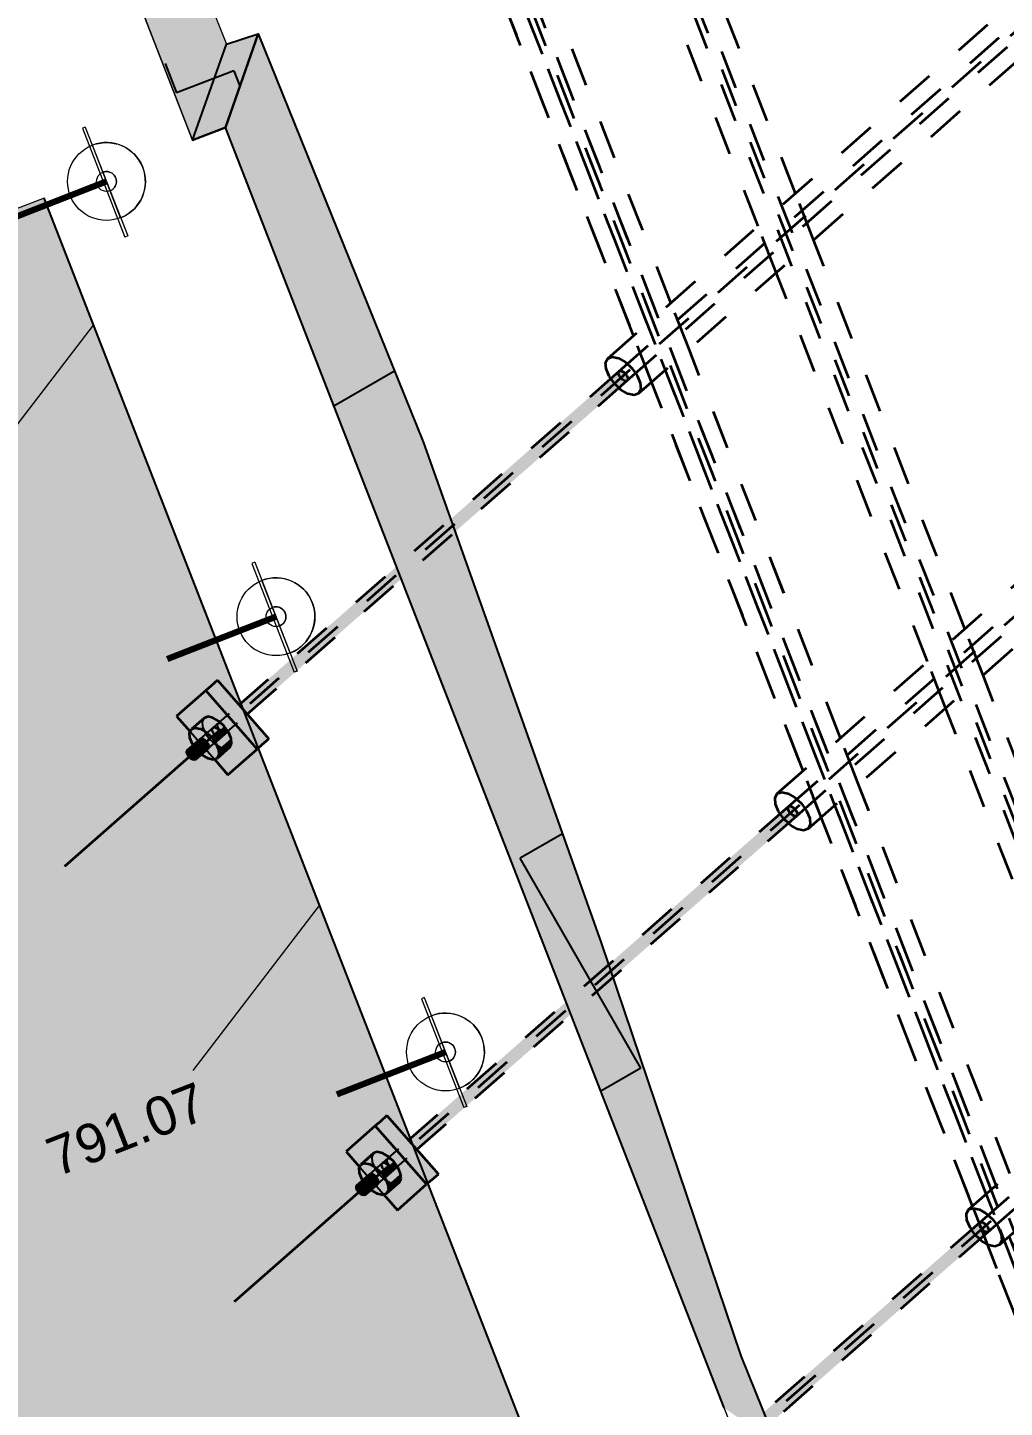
# Model space of a CAD drawing. Header units: metres. Extents: x 2688466 to 2688595, y 1221626 to 1221756.
# Drawn here: x 2688539.07 to 2688541.58, y 1221695.882 to 1221699.426 of the extents above; entities that cross this region are included whole.
import ezdxf

# ---------------------------------------------------------------- set-up
doc = ezdxf.new("R2010")
doc.units = ezdxf.units.M
for name, pattern in [('AUSGEZOGEN', [0]), ('STRICHPUNKT2_S5', [0.24, 0.175, -0.065]), ('VERDECKT2_S2', [0.15, 0.1, -0.05])]:
    doc.linetypes.add(name, pattern=pattern)
doc.layers.add('_3700', color=7, linetype='Continuous')
doc.layers.add('_3705', color=7, linetype='Continuous')
for name, color, linetype, lineweight in [('Beton Ansicht', 7, 'AUSGEZOGEN', 35), ('Schnittbeschriftung', 7, 'AUSGEZOGEN', 50), ('Standard', 7, 'AUSGEZOGEN', 13)]:
    doc.layers.add(name, color=color, linetype=linetype, lineweight=lineweight)
doc.styles.add('ARIAL', font='arial.ttf')
pattern_1 = [(119.9, (2688526.3441, 1221731.6137), (-0.849952, 0.229335), [0.6225, -0.6225]), (209.9, (2688526.3441, 1221731.6137), (-0.229335, -0.849952), [0.6225, -0.6225])]

# ---------------------------------------------------------------- blocks, each defined once
blk = doc.blocks.new('Bodenanker CH_35_$F1')
at = {"layer": '_3700', "color": 7, "linetype": 'AUSGEZOGEN', "lineweight": 13, "transparency": 33554687}
for p, q in [((-0.008, 0.15), (-0.008, -0.15)), ((-0.008, 0.15), (-0.008, -0.15)), ((0, 0.15), (-0.008, 0.15)), ((0, 0.15), (0, -0.15)), ((0, -0.1), (0, 0.1)), ((0, 0.1), (0, 0.1)), ((0, 0.1), (0, 0.1)), ((0, 0.0255), (0, 0.0255)), ((0, 0.0255), (0, 0.0255)), ((0, -0.0255), (0, -0.0255)), ((0, -0.0255), (0, -0.0255)), ((0, -0.1), (0, -0.1)), ((0, -0.1), (0, -0.1)), ((0, -0.15), (-0.008, -0.15))]:
    blk.add_line(p, q, dxfattribs=at)
at = {"layer": '_3700', "color": 7, "linetype": 'VERDECKT2_S2', "lineweight": 13, "transparency": 33554687}
for p, q in [((0, 0.0255), (0, 0.0255)), ((0, -0.0255), (0, -0.0255))]:
    blk.add_line(p, q, dxfattribs=at)
at = {"layer": '_3700', "color": 7, "linetype": 'AUSGEZOGEN', "lineweight": 13, "transparency": 33554687}
for radius in [0.1, 0.1, 0.0255]:
    blk.add_circle((0, 0), radius, dxfattribs=at)
blk.add_arc((0, 0), 0.1, 270, 90, dxfattribs=at)
blk.add_arc((0, 0), 0.1, 270, 90, dxfattribs=at)
at = {"layer": '_3700', "color": 7, "linetype": 'VERDECKT2_S2', "lineweight": 13, "transparency": 33554687}
blk.add_arc((0, 0), 0.0255, 270, 90, dxfattribs=at)
at = {"layer": '_3705', "color": 7, "linetype": 'STRICHPUNKT2_S5', "lineweight": 20, "transparency": 33554687}
blk.add_line((-0.008, 0), (0, 0), dxfattribs=at)
at = {"layer": 'Standard', "color": 52, "linetype": 'AUSGEZOGEN', "lineweight": 100, "transparency": 33554687}
blk.add_line((0, 0), (-0.3, 0), dxfattribs=at)
blk = doc.blocks.new('Bodenanker CH_36_$F1')
at = {"layer": '_3700', "color": 7, "linetype": 'AUSGEZOGEN', "lineweight": 13, "transparency": 33554687}
for p, q in [((-0.008, 0.15), (-0.008, -0.15)), ((-0.008, 0.15), (-0.008, -0.15)), ((0, 0.15), (-0.008, 0.15)), ((0, 0.15), (0, -0.15)), ((0, -0.1), (0, 0.1)), ((0, 0.1), (0, 0.1)), ((0, 0.1), (0, 0.1)), ((0, 0.0255), (0, 0.0255)), ((0, 0.0255), (0, 0.0255)), ((0, -0.0255), (0, -0.0255)), ((0, -0.0255), (0, -0.0255)), ((0, -0.1), (0, -0.1)), ((0, -0.1), (0, -0.1)), ((0, -0.15), (-0.008, -0.15))]:
    blk.add_line(p, q, dxfattribs=at)
at = {"layer": '_3700', "color": 7, "linetype": 'VERDECKT2_S2', "lineweight": 13, "transparency": 33554687}
for p, q in [((0, 0.0255), (0, 0.0255)), ((0, -0.0255), (0, -0.0255))]:
    blk.add_line(p, q, dxfattribs=at)
at = {"layer": '_3700', "color": 7, "linetype": 'AUSGEZOGEN', "lineweight": 13, "transparency": 33554687}
for radius in [0.1, 0.1, 0.0255]:
    blk.add_circle((0, 0), radius, dxfattribs=at)
blk.add_arc((0, 0), 0.1, 270, 90, dxfattribs=at)
blk.add_arc((0, 0), 0.1, 270, 90, dxfattribs=at)
at = {"layer": '_3700', "color": 7, "linetype": 'VERDECKT2_S2', "lineweight": 13, "transparency": 33554687}
blk.add_arc((0, 0), 0.0255, 270, 90, dxfattribs=at)
at = {"layer": '_3705', "color": 7, "linetype": 'STRICHPUNKT2_S5', "lineweight": 20, "transparency": 33554687}
blk.add_line((-0.008, 0), (0, 0), dxfattribs=at)
at = {"layer": 'Standard', "color": 52, "linetype": 'AUSGEZOGEN', "lineweight": 100, "transparency": 33554687}
blk.add_line((0, 0), (-0.3, 0), dxfattribs=at)
blk = doc.blocks.new('Bodenanker CH_37_$F1')
at = {"layer": '_3700', "color": 7, "linetype": 'AUSGEZOGEN', "lineweight": 13, "transparency": 33554687}
for p, q in [((-0.008, 0.15), (-0.008, -0.15)), ((-0.008, 0.15), (-0.008, -0.15)), ((0, 0.15), (-0.008, 0.15)), ((0, 0.15), (0, -0.15)), ((0, -0.1), (0, 0.1)), ((0, 0.1), (0, 0.1)), ((0, 0.1), (0, 0.1)), ((0, 0.0255), (0, 0.0255)), ((0, 0.0255), (0, 0.0255)), ((0, -0.0255), (0, -0.0255)), ((0, -0.0255), (0, -0.0255)), ((0, -0.1), (0, -0.1)), ((0, -0.1), (0, -0.1)), ((0, -0.15), (-0.008, -0.15))]:
    blk.add_line(p, q, dxfattribs=at)
at = {"layer": '_3700', "color": 7, "linetype": 'VERDECKT2_S2', "lineweight": 13, "transparency": 33554687}
for p, q in [((0, 0.0255), (0, 0.0255)), ((0, -0.0255), (0, -0.0255))]:
    blk.add_line(p, q, dxfattribs=at)
at = {"layer": '_3700', "color": 7, "linetype": 'AUSGEZOGEN', "lineweight": 13, "transparency": 33554687}
for radius in [0.1, 0.1, 0.0255]:
    blk.add_circle((0, 0), radius, dxfattribs=at)
blk.add_arc((0, 0), 0.1, 270, 90, dxfattribs=at)
blk.add_arc((0, 0), 0.1, 270, 90, dxfattribs=at)
at = {"layer": '_3700', "color": 7, "linetype": 'VERDECKT2_S2', "lineweight": 13, "transparency": 33554687}
blk.add_arc((0, 0), 0.0255, 270, 90, dxfattribs=at)
at = {"layer": '_3705', "color": 7, "linetype": 'STRICHPUNKT2_S5', "lineweight": 20, "transparency": 33554687}
blk.add_line((-0.008, 0), (0, 0), dxfattribs=at)
at = {"layer": 'Standard', "color": 52, "linetype": 'AUSGEZOGEN', "lineweight": 100, "transparency": 33554687}
blk.add_line((0, 0), (-0.3, 0), dxfattribs=at)

msp = doc.modelspace()

# ---------------------------------------------------------------- hatches: boundary and pattern name
at = {"layer": 'Beton Ansicht', "linetype": 'AUSGEZOGEN', "lineweight": 35, "transparency": 33554687}
for points in [[(2688540.5929, 1221698.5447), (2688540.5898, 1221698.5436), (2688539.6136, 1221697.6866), (2688539.6144, 1221697.6857)], [(2688540.5972, 1221698.5438), (2688540.5929, 1221698.5447), (2688539.6144, 1221697.6857), (2688539.6167, 1221697.6831)], [(2688540.6019, 1221698.5411), (2688540.5972, 1221698.5438), (2688539.6167, 1221697.6831), (2688539.6201, 1221697.6792)], [(2688540.6064, 1221698.5369), (2688540.6019, 1221698.5411), (2688539.6201, 1221697.6792), (2688539.6241, 1221697.6746)], [(2688540.61, 1221698.5319), (2688540.6064, 1221698.5369), (2688539.6241, 1221697.6746), (2688539.6282, 1221697.67)], [(2688540.6121, 1221698.5268), (2688540.61, 1221698.5319), (2688539.6282, 1221697.67), (2688539.6316, 1221697.6661)], [(2688540.6124, 1221698.5225), (2688540.6121, 1221698.5268), (2688539.6316, 1221697.6661), (2688539.6339, 1221697.6635)], [(2688540.6109, 1221698.5196), (2688540.6124, 1221698.5225), (2688539.6339, 1221697.6635), (2688539.6347, 1221697.6626)], [(2688539.4809, 1221697.5701), (2688539.484, 1221697.5712), (2688539.5165, 1221697.5998), (2688539.5134, 1221697.5987)], [(2688539.484, 1221697.5712), (2688539.4882, 1221697.5703), (2688539.5208, 1221697.5989), (2688539.5165, 1221697.5998)], [(2688539.4882, 1221697.5703), (2688539.4929, 1221697.5676), (2688539.5255, 1221697.5961), (2688539.5208, 1221697.5989)], [(2688539.4929, 1221697.5676), (2688539.4974, 1221697.5634), (2688539.53, 1221697.5919), (2688539.5255, 1221697.5961)], [(2688539.4974, 1221697.5634), (2688539.501, 1221697.5584), (2688539.5336, 1221697.5869), (2688539.53, 1221697.5919)], [(2688539.501, 1221697.5584), (2688539.5031, 1221697.5533), (2688539.5357, 1221697.5819), (2688539.5336, 1221697.5869)], [(2688539.5035, 1221697.549), (2688539.502, 1221697.5461), (2688539.5345, 1221697.5746), (2688539.536, 1221697.5776)], [(2688539.5031, 1221697.5533), (2688539.5035, 1221697.549), (2688539.536, 1221697.5776), (2688539.5357, 1221697.5819)], [(2688541.0284, 1221697.4265), (2688541.0253, 1221697.4254), (2688540.0491, 1221696.5684), (2688540.0499, 1221696.5675)], [(2688541.0326, 1221697.4256), (2688541.0284, 1221697.4265), (2688540.0499, 1221696.5675), (2688540.0522, 1221696.5649)], [(2688541.0374, 1221697.4229), (2688541.0326, 1221697.4256), (2688540.0522, 1221696.5649), (2688540.0556, 1221696.561)], [(2688541.0419, 1221697.4187), (2688541.0374, 1221697.4229), (2688540.0556, 1221696.561), (2688540.0596, 1221696.5564)], [(2688541.0454, 1221697.4137), (2688541.0419, 1221697.4187), (2688540.0596, 1221696.5564), (2688540.0637, 1221696.5518)], [(2688541.0476, 1221697.4086), (2688541.0454, 1221697.4137), (2688540.0637, 1221696.5518), (2688540.0671, 1221696.5479)], [(2688541.0479, 1221697.4043), (2688541.0476, 1221697.4086), (2688540.0671, 1221696.5479), (2688540.0694, 1221696.5453)], [(2688541.0464, 1221697.4014), (2688541.0479, 1221697.4043), (2688540.0694, 1221696.5453), (2688540.0702, 1221696.5444)], [(2688539.9164, 1221696.4519), (2688539.9195, 1221696.453), (2688539.952, 1221696.4816), (2688539.9489, 1221696.4805)], [(2688539.9195, 1221696.453), (2688539.9237, 1221696.4521), (2688539.9562, 1221696.4807), (2688539.952, 1221696.4816)], [(2688539.9237, 1221696.4521), (2688539.9284, 1221696.4494), (2688539.961, 1221696.478), (2688539.9562, 1221696.4807)], [(2688539.9284, 1221696.4494), (2688539.9329, 1221696.4452), (2688539.9655, 1221696.4738), (2688539.961, 1221696.478)], [(2688539.9329, 1221696.4452), (2688539.9365, 1221696.4402), (2688539.969, 1221696.4687), (2688539.9655, 1221696.4738)], [(2688539.9365, 1221696.4402), (2688539.9386, 1221696.4351), (2688539.9712, 1221696.4637), (2688539.969, 1221696.4687)], [(2688539.939, 1221696.4308), (2688539.9375, 1221696.4279), (2688539.97, 1221696.4565), (2688539.9715, 1221696.4594)], [(2688539.9386, 1221696.4351), (2688539.939, 1221696.4308), (2688539.9715, 1221696.4594), (2688539.9712, 1221696.4637)], [(2688541.5202, 1221696.3578), (2688541.5171, 1221696.3567), (2688540.5409, 1221695.4997), (2688540.5417, 1221695.4988)], [(2688541.5245, 1221696.3569), (2688541.5202, 1221696.3578), (2688540.5417, 1221695.4988), (2688540.544, 1221695.4962)], [(2688541.5292, 1221696.3542), (2688541.5245, 1221696.3569), (2688540.544, 1221695.4962), (2688540.5474, 1221695.4923)], [(2688541.5337, 1221696.35), (2688541.5292, 1221696.3542), (2688540.5474, 1221695.4923), (2688540.5515, 1221695.4877)], [(2688541.5373, 1221696.345), (2688541.5337, 1221696.35), (2688540.5515, 1221695.4877), (2688540.5555, 1221695.4831)], [(2688541.5394, 1221696.3399), (2688541.5373, 1221696.345), (2688540.5555, 1221695.4831), (2688540.5589, 1221695.4792)], [(2688541.5397, 1221696.3356), (2688541.5394, 1221696.3399), (2688540.5589, 1221695.4792), (2688540.5612, 1221695.4766)], [(2688541.5383, 1221696.3327), (2688541.5397, 1221696.3356), (2688540.5612, 1221695.4766), (2688540.562, 1221695.4757)]]:
    msp.add_hatch(color=5, dxfattribs=at).paths.add_polyline_path(points)
at = {"layer": 'Beton Ansicht', "linetype": 'AUSGEZOGEN', "lineweight": 13, "true_color": 0xd2befc, "transparency": 33554687}
for points in [[(2688539.5281, 1221697.7234), (2688539.453, 1221697.6574), (2688539.4877, 1221697.6178), (2688539.491, 1221697.6242), (2688539.5235, 1221697.6528), (2688539.5332, 1221697.6563), (2688539.5465, 1221697.6535), (2688539.5612, 1221697.6449), (2688539.5753, 1221697.6317), (2688539.5865, 1221697.6161), (2688539.5931, 1221697.6003), (2688539.5942, 1221697.5868), (2688539.5895, 1221697.5777), (2688539.557, 1221697.5491), (2688539.5502, 1221697.5467), (2688539.5849, 1221697.5071), (2688539.6601, 1221697.5731)], [(2688539.5411, 1221697.7348), (2688539.5281, 1221697.7234), (2688539.6601, 1221697.5731), (2688539.6731, 1221697.5845)], [(2688539.6731, 1221697.5845), (2688539.6901, 1221697.5995), (2688539.5582, 1221697.7498), (2688539.5411, 1221697.7348)], [(2688540.1086, 1221696.4663), (2688540.1256, 1221696.4813), (2688539.9936, 1221696.6316), (2688539.9766, 1221696.6166)], [(2688539.9636, 1221696.6052), (2688539.8884, 1221696.5392), (2688539.9232, 1221696.4996), (2688539.9265, 1221696.5061), (2688539.959, 1221696.5346), (2688539.9687, 1221696.5381), (2688539.982, 1221696.5353), (2688539.9967, 1221696.5267), (2688540.0108, 1221696.5135), (2688540.022, 1221696.4979), (2688540.0286, 1221696.4821), (2688540.0297, 1221696.4686), (2688540.025, 1221696.4595), (2688539.9924, 1221696.4309), (2688539.9856, 1221696.4285), (2688540.0204, 1221696.3889), (2688540.0955, 1221696.4549)], [(2688539.9766, 1221696.6166), (2688539.9636, 1221696.6052), (2688540.0955, 1221696.4549), (2688540.1086, 1221696.4663)]]:
    msp.add_hatch(color=254, dxfattribs=at).paths.add_polyline_path(points)
at = {"layer": 'Beton Ansicht', "linetype": 'AUSGEZOGEN', "lineweight": 13, "transparency": 33554687}
for points in [[(2688539.491, 1221697.6242), (2688539.5007, 1221697.6277), (2688539.5332, 1221697.6563), (2688539.5235, 1221697.6528)], [(2688539.5007, 1221697.6277), (2688539.5139, 1221697.6249), (2688539.5465, 1221697.6535), (2688539.5332, 1221697.6563)], [(2688539.5139, 1221697.6249), (2688539.5287, 1221697.6163), (2688539.5612, 1221697.6449), (2688539.5465, 1221697.6535)], [(2688539.5192, 1221697.557), (2688539.534, 1221697.5484), (2688539.5472, 1221697.5456), (2688539.557, 1221697.5491), (2688539.5616, 1221697.5583), (2688539.5606, 1221697.5718), (2688539.5539, 1221697.5875), (2688539.5428, 1221697.6032), (2688539.5287, 1221697.6163), (2688539.5139, 1221697.6249), (2688539.5007, 1221697.6277), (2688539.491, 1221697.6242), (2688539.4863, 1221697.6151), (2688539.4874, 1221697.6016), (2688539.494, 1221697.5858), (2688539.4958, 1221697.5832), (2688539.5134, 1221697.5987), (2688539.5165, 1221697.5998), (2688539.5208, 1221697.5989), (2688539.5255, 1221697.5961), (2688539.53, 1221697.5919), (2688539.5336, 1221697.5869), (2688539.5357, 1221697.5819), (2688539.536, 1221697.5776), (2688539.5345, 1221697.5746), (2688539.5169, 1221697.5592)], [(2688539.5287, 1221697.6163), (2688539.5428, 1221697.6032), (2688539.5753, 1221697.6317), (2688539.5612, 1221697.6449)], [(2688539.5428, 1221697.6032), (2688539.5539, 1221697.5875), (2688539.5865, 1221697.6161), (2688539.5753, 1221697.6317)], [(2688539.5539, 1221697.5875), (2688539.5606, 1221697.5718), (2688539.5931, 1221697.6003), (2688539.5865, 1221697.6161)], [(2688539.5616, 1221697.5583), (2688539.557, 1221697.5491), (2688539.5895, 1221697.5777), (2688539.5942, 1221697.5868)], [(2688539.5606, 1221697.5718), (2688539.5616, 1221697.5583), (2688539.5942, 1221697.5868), (2688539.5931, 1221697.6003)], [(2688539.4946, 1221697.5459), (2688539.4989, 1221697.545), (2688539.502, 1221697.5461), (2688539.5035, 1221697.549), (2688539.5031, 1221697.5533), (2688539.501, 1221697.5584), (2688539.4974, 1221697.5634), (2688539.4929, 1221697.5676), (2688539.4882, 1221697.5703), (2688539.484, 1221697.5712), (2688539.4809, 1221697.5701), (2688539.4794, 1221697.5672), (2688539.4797, 1221697.5629), (2688539.4818, 1221697.5578), (2688539.4854, 1221697.5528), (2688539.4899, 1221697.5486)], [(2688539.9265, 1221696.5061), (2688539.9362, 1221696.5095), (2688539.9687, 1221696.5381), (2688539.959, 1221696.5346)], [(2688539.9362, 1221696.5095), (2688539.9494, 1221696.5067), (2688539.982, 1221696.5353), (2688539.9687, 1221696.5381)], [(2688539.9494, 1221696.5067), (2688539.9642, 1221696.4981), (2688539.9967, 1221696.5267), (2688539.982, 1221696.5353)], [(2688539.9642, 1221696.4981), (2688539.9782, 1221696.485), (2688540.0108, 1221696.5135), (2688539.9967, 1221696.5267)], [(2688539.9547, 1221696.4389), (2688539.9695, 1221696.4302), (2688539.9827, 1221696.4274), (2688539.9924, 1221696.4309), (2688539.9971, 1221696.4401), (2688539.9961, 1221696.4536), (2688539.9894, 1221696.4693), (2688539.9782, 1221696.485), (2688539.9642, 1221696.4981), (2688539.9494, 1221696.5067), (2688539.9362, 1221696.5095), (2688539.9265, 1221696.5061), (2688539.9218, 1221696.4969), (2688539.9228, 1221696.4834), (2688539.9295, 1221696.4676), (2688539.9313, 1221696.4651), (2688539.9489, 1221696.4805), (2688539.952, 1221696.4816), (2688539.9562, 1221696.4807), (2688539.961, 1221696.478), (2688539.9655, 1221696.4738), (2688539.969, 1221696.4687), (2688539.9712, 1221696.4637), (2688539.9715, 1221696.4594), (2688539.97, 1221696.4565), (2688539.9524, 1221696.441)], [(2688539.9782, 1221696.485), (2688539.9894, 1221696.4693), (2688540.022, 1221696.4979), (2688540.0108, 1221696.5135)], [(2688539.9894, 1221696.4693), (2688539.9961, 1221696.4536), (2688540.0286, 1221696.4821), (2688540.022, 1221696.4979)], [(2688539.9961, 1221696.4536), (2688539.9971, 1221696.4401), (2688540.0297, 1221696.4686), (2688540.0286, 1221696.4821)], [(2688539.9301, 1221696.4277), (2688539.9344, 1221696.4268), (2688539.9375, 1221696.4279), (2688539.939, 1221696.4308), (2688539.9386, 1221696.4351), (2688539.9365, 1221696.4402), (2688539.9329, 1221696.4452), (2688539.9284, 1221696.4494), (2688539.9237, 1221696.4521), (2688539.9195, 1221696.453), (2688539.9164, 1221696.4519), (2688539.9149, 1221696.449), (2688539.9152, 1221696.4447), (2688539.9173, 1221696.4396), (2688539.9209, 1221696.4346), (2688539.9254, 1221696.4304)], [(2688539.9971, 1221696.4401), (2688539.9924, 1221696.4309), (2688540.025, 1221696.4595), (2688540.0297, 1221696.4686)]]:
    msp.add_hatch(color=5, dxfattribs=at).paths.add_polyline_path(points)
at = {"layer": 'Standard', "linetype": 'AUSGEZOGEN', "lineweight": 13, "transparency": 33554559}
h = msp.add_hatch(color=7, dxfattribs=at)
h.set_gradient(color1=(240, 240, 180), color2=(240, 240, 180), one_color=1)
h.paths.add_polyline_path([(2688538.4128, 1221701.9134), (2688539.4939, 1221699.137), (2688539.5809, 1221699.3841), (2688538.8322, 1221701.2593), (2688538.5756, 1221701.9768)], flags=0)
at = {"layer": 'Standard', "linetype": 'AUSGEZOGEN', "lineweight": 25, "transparency": 33554687}
h = msp.add_hatch(dxfattribs=at)
h.set_pattern_fill('MUSTER', scale=0.6225, angle=119.9, style=0, pattern_type=2)
h.set_pattern_definition(pattern_1)
h.paths.add_polyline_path([(2688538.4128, 1221701.9134), (2688539.4178, 1221699.3325), (2688539.5809, 1221699.3841), (2688538.8322, 1221701.2593), (2688538.5756, 1221701.9768)], flags=0)
h = msp.add_hatch(dxfattribs=at)
h.set_pattern_fill('MUSTER', scale=0.1575, angle=201.28, style=0, pattern_type=2)
h.set_pattern_definition([(201.28, (2688527.8648, 1221730.74716), (-0.0896005, -0.2039222), [0.1575, -0.1575]), (291.28, (2688527.8648, 1221730.74716), (0.2039222, -0.0896005), [0.1575, -0.1575])])
h.paths.add_polyline_path([(2688539.4939, 1221699.137), (2688539.5783, 1221699.1699), (2688539.6629, 1221699.4101), (2688539.4178, 1221699.3325)], flags=0)
at = {"layer": 'Standard', "linetype": 'AUSGEZOGEN', "lineweight": 13, "transparency": 33554559}
h = msp.add_hatch(color=7, dxfattribs=at)
h.set_gradient(color1=(240, 240, 180), color2=(240, 240, 180), one_color=1)
h.paths.add_polyline_path([(2688539.4939, 1221699.137), (2688539.5783, 1221699.1699), (2688539.6629, 1221699.41), (2688539.5809, 1221699.3841)], flags=0)
at = {"layer": 'Standard', "linetype": 'AUSGEZOGEN', "lineweight": 25, "transparency": 33554687}
h = msp.add_hatch(dxfattribs=at)
h.set_pattern_fill('MUSTER', scale=0.6225, angle=119.9, style=0, pattern_type=2)
h.set_pattern_definition(pattern_1)
h.paths.add_polyline_path([(2688539.5783, 1221699.1699), (2688539.5784, 1221699.1699), (2688541.006, 1221695.5042), (2688541.072, 1221695.5963), (2688540.9028, 1221696.0143), (2688540.5438, 1221697.075), (2688540.0866, 1221698.3621), (2688539.6629, 1221699.4101)], flags=0)
at = {"layer": 'Standard', "linetype": 'AUSGEZOGEN', "lineweight": 13, "transparency": 33554559}
h = msp.add_hatch(color=7, dxfattribs=at)
h.set_gradient(color1=(240, 240, 180), color2=(240, 240, 180), one_color=1)
h.paths.add_polyline_path([(2688540.8596, 1221695.8802), (2688540.8599, 1221695.8805), (2688540.9947, 1221695.7871), (2688540.9028, 1221696.0143), (2688540.5438, 1221697.075), (2688540.0866, 1221698.3621), (2688539.663, 1221699.4101), (2688539.5784, 1221699.1699)], flags=0)
at = {"layer": 'Standard', "linetype": 'AUSGEZOGEN', "lineweight": 25, "transparency": 33554687}
h = msp.add_hatch(dxfattribs=at)
h.set_pattern_fill('MUSTER', scale=0.225, angle=201.28, style=0, pattern_type=2)
h.set_pattern_definition([(201.28, (2688527.788, 1221730.57237), (-0.1280007, -0.2913174), [0.225, -0.225]), (291.28, (2688527.788, 1221730.57237), (0.2913174, -0.1280007), [0.225, -0.225])])
h.paths.add_polyline_path([(2688539.5784, 1221699.1699), (2688539.5783, 1221699.1699), (2688539.4939, 1221699.137), (2688539.4939, 1221699.137)], flags=0)
at = {"layer": 'Standard', "linetype": 'AUSGEZOGEN', "lineweight": 13, "transparency": 33554559}
h = msp.add_hatch(color=7, dxfattribs=at)
h.set_gradient(color1=(227, 227, 227), color2=(227, 227, 227), one_color=1)
h.paths.add_polyline_path([(2688539.0211, 1221698.9731), (2688533.4222, 1221696.7926), (2688533.815, 1221695.7838), (2688533.9966, 1221695.8545), (2688534.0096, 1221695.8595), (2688534.0717, 1221695.7002), (2688533.877, 1221695.6247), (2688534.7205, 1221693.4585), (2688540.4045, 1221695.6721), (2688539.1124, 1221698.9885), (2688539.0279, 1221698.9556)], flags=0)

# ---------------------------------------------------------------- linework, layer by layer
at = {"layer": 'Beton Ansicht', "linetype": 'VERDECKT2_S2', "lineweight": 35, "transparency": 33554687}
for p, q in [((2688539.4914, 1221697.5581), (2688544.8533, 1221702.2651)), ((2688540.5608, 1221698.5767), (2688544.7912, 1221702.2904)), ((2688540.5898, 1221698.5436), (2688544.8202, 1221702.2573)), ((2688540.6109, 1221698.5196), (2688544.8413, 1221702.2333)), ((2688540.64, 1221698.4865), (2688544.8703, 1221702.2002)), ((2688540.9963, 1221697.4585), (2688545.2266, 1221701.1722)), ((2688539.9269, 1221696.4399), (2688545.2888, 1221701.1469)), ((2688541.0253, 1221697.4254), (2688545.2557, 1221701.1391)), ((2688541.0464, 1221697.4014), (2688545.2768, 1221701.1151)), ((2688541.0754, 1221697.3683), (2688545.3058, 1221701.082)), ((2688541.9261, 1221695.4655), (2688539.9918, 1221700.4322)), ((2688540.7233, 1221698.7193), (2688540.0586, 1221700.426)), ((2688540.6273, 1221698.6351), (2688539.9468, 1221700.3824)), ((2688541.8955, 1221695.5), (2688539.9878, 1221700.3984)), ((2688541.9253, 1221695.5116), (2688540.0176, 1221700.41)), ((2688542.1369, 1221694.9243), (2688540.0344, 1221700.3231)), ((2688542.4152, 1221695.3119), (2688540.4589, 1221700.3351)), ((2688542.4144, 1221695.358), (2688540.4847, 1221700.3129)), ((2688541.0432, 1221699.0002), (2688540.5257, 1221700.3289)), ((2688540.9472, 1221698.9159), (2688540.4139, 1221700.2853)), ((2688542.3406, 1221695.4594), (2688540.4549, 1221700.3013)), ((2688540.4187, 1221695.3712), (2688545.7806, 1221700.0782)), ((2688541.5171, 1221696.3567), (2688545.7475, 1221700.0704)), ((2688541.5383, 1221696.3327), (2688545.7686, 1221700.0464)), ((2688542.1361, 1221694.9705), (2688540.2064, 1221699.9254)), ((2688540.7233, 1221698.7194), (2688540.2474, 1221699.9413)), ((2688541.8511, 1221695.493), (2688540.1356, 1221699.8978)), ((2688542.0623, 1221695.0718), (2688540.1766, 1221699.9138)), ((2688541.0895, 1221698.8812), (2688541.0432, 1221699.0002)), ((2688540.9935, 1221698.7969), (2688540.9472, 1221698.9159)), ((2688541.4786, 1221697.882), (2688541.0895, 1221698.8812)), ((2688541.3827, 1221697.7977), (2688540.9935, 1221698.7969)), ((2688540.7697, 1221698.6004), (2688540.7233, 1221698.7194)), ((2688540.7696, 1221698.6003), (2688540.7233, 1221698.7193)), ((2688540.6736, 1221698.5161), (2688540.6273, 1221698.6351)), ((2688540.5552, 1221698.5657), (2688540.5608, 1221698.5767)), ((2688540.5608, 1221698.5767), (2688540.5724, 1221698.5808)), ((2688540.5724, 1221698.5808), (2688540.5883, 1221698.5775)), ((2688540.5883, 1221698.5775), (2688540.6061, 1221698.5671)), ((2688541.1588, 1221697.6011), (2688540.7696, 1221698.6003)), ((2688541.1588, 1221697.6012), (2688540.7697, 1221698.6004)), ((2688539.6136, 1221697.6866), (2688540.5898, 1221698.5436)), ((2688540.5564, 1221698.5495), (2688540.5552, 1221698.5657)), ((2688540.5644, 1221698.5306), (2688540.5564, 1221698.5495)), ((2688540.5883, 1221698.5407), (2688540.5898, 1221698.5436)), ((2688540.5887, 1221698.5364), (2688540.5883, 1221698.5407)), ((2688540.5908, 1221698.5313), (2688540.5887, 1221698.5364)), ((2688540.5898, 1221698.5436), (2688540.5929, 1221698.5447)), ((2688540.5929, 1221698.5447), (2688540.5972, 1221698.5438)), ((2688540.5972, 1221698.5438), (2688540.6019, 1221698.5411)), ((2688540.6019, 1221698.5411), (2688540.6064, 1221698.5369)), ((2688540.6061, 1221698.5671), (2688540.6229, 1221698.5514)), ((2688540.6064, 1221698.5369), (2688540.61, 1221698.5319)), ((2688540.6229, 1221698.5514), (2688540.6363, 1221698.5326)), ((2688539.6347, 1221697.6626), (2688540.6109, 1221698.5196)), ((2688540.5685, 1221698.5249), (2688540.5644, 1221698.5306)), ((2688540.5778, 1221698.5118), (2688540.5685, 1221698.5249)), ((2688540.5896, 1221698.5008), (2688540.5778, 1221698.5118)), ((2688540.5947, 1221698.4961), (2688540.5896, 1221698.5008)), ((2688540.5944, 1221698.5263), (2688540.5908, 1221698.5313)), ((2688540.5989, 1221698.5221), (2688540.5944, 1221698.5263)), ((2688540.6036, 1221698.5194), (2688540.5989, 1221698.5221)), ((2688540.6078, 1221698.5185), (2688540.6036, 1221698.5194)), ((2688540.6109, 1221698.5196), (2688540.6078, 1221698.5185)), ((2688540.61, 1221698.5319), (2688540.6121, 1221698.5268)), ((2688540.6124, 1221698.5225), (2688540.6109, 1221698.5196)), ((2688540.6121, 1221698.5268), (2688540.6124, 1221698.5225)), ((2688540.6363, 1221698.5326), (2688540.6443, 1221698.5137)), ((2688540.6443, 1221698.5137), (2688540.6456, 1221698.4975)), ((2688541.0628, 1221697.5169), (2688540.6736, 1221698.5161)), ((2688540.6124, 1221698.4857), (2688540.5947, 1221698.4961)), ((2688540.6283, 1221698.4824), (2688540.6124, 1221698.4857)), ((2688540.64, 1221698.4865), (2688540.6283, 1221698.4824)), ((2688540.6456, 1221698.4975), (2688540.64, 1221698.4865)), ((2688541.4881, 1221696.3898), (2688543.7375, 1221698.3645)), ((2688541.5673, 1221696.2996), (2688543.7839, 1221698.2455)), ((2688541.525, 1221697.763), (2688541.4786, 1221697.882)), ((2688541.429, 1221697.6787), (2688541.3827, 1221697.7977)), ((2688541.9141, 1221696.7638), (2688541.525, 1221697.763)), ((2688541.8182, 1221696.6795), (2688541.429, 1221697.6787)), ((2688541.2051, 1221697.4822), (2688541.1588, 1221697.6012)), ((2688541.2051, 1221697.4821), (2688541.1588, 1221697.6011)), ((2688541.1091, 1221697.3979), (2688541.0628, 1221697.5169)), ((2688541.5943, 1221696.483), (2688541.2051, 1221697.4822)), ((2688541.5942, 1221696.4829), (2688541.2051, 1221697.4821)), ((2688540.9907, 1221697.4475), (2688540.9963, 1221697.4585)), ((2688540.9919, 1221697.4313), (2688540.9907, 1221697.4475)), ((2688540.9963, 1221697.4585), (2688541.0079, 1221697.4626)), ((2688541.0079, 1221697.4626), (2688541.0238, 1221697.4593)), ((2688541.0238, 1221697.4593), (2688541.0415, 1221697.449)), ((2688541.0415, 1221697.449), (2688541.0584, 1221697.4332)), ((2688540.0491, 1221696.5684), (2688541.0253, 1221697.4254)), ((2688540.0702, 1221696.5444), (2688541.0464, 1221697.4014)), ((2688540.9999, 1221697.4124), (2688540.9919, 1221697.4313)), ((2688541.004, 1221697.4067), (2688540.9999, 1221697.4124)), ((2688541.0133, 1221697.3936), (2688541.004, 1221697.4067)), ((2688541.0238, 1221697.4225), (2688541.0253, 1221697.4254)), ((2688541.0241, 1221697.4182), (2688541.0238, 1221697.4225)), ((2688541.0263, 1221697.4131), (2688541.0241, 1221697.4182)), ((2688541.0253, 1221697.4254), (2688541.0284, 1221697.4265)), ((2688541.0298, 1221697.4081), (2688541.0263, 1221697.4131)), ((2688541.0284, 1221697.4265), (2688541.0326, 1221697.4256)), ((2688541.0343, 1221697.4039), (2688541.0298, 1221697.4081)), ((2688541.0326, 1221697.4256), (2688541.0374, 1221697.4229)), ((2688541.0391, 1221697.4012), (2688541.0343, 1221697.4039)), ((2688541.0374, 1221697.4229), (2688541.0419, 1221697.4187)), ((2688541.0433, 1221697.4003), (2688541.0391, 1221697.4012)), ((2688541.0419, 1221697.4187), (2688541.0454, 1221697.4137)), ((2688541.0464, 1221697.4014), (2688541.0433, 1221697.4003)), ((2688541.0454, 1221697.4137), (2688541.0476, 1221697.4086)), ((2688541.0479, 1221697.4043), (2688541.0464, 1221697.4014)), ((2688541.0476, 1221697.4086), (2688541.0479, 1221697.4043)), ((2688541.0584, 1221697.4332), (2688541.0718, 1221697.4144)), ((2688541.0718, 1221697.4144), (2688541.0798, 1221697.3955)), ((2688541.0251, 1221697.3826), (2688541.0133, 1221697.3936)), ((2688541.0302, 1221697.3779), (2688541.0251, 1221697.3826)), ((2688541.0479, 1221697.3675), (2688541.0302, 1221697.3779)), ((2688541.0638, 1221697.3642), (2688541.0479, 1221697.3675)), ((2688541.0754, 1221697.3683), (2688541.0638, 1221697.3642)), ((2688541.0811, 1221697.3793), (2688541.0754, 1221697.3683)), ((2688541.0798, 1221697.3955), (2688541.0811, 1221697.3793)), ((2688541.4983, 1221696.3987), (2688541.1091, 1221697.3979)), ((2688541.4825, 1221696.3788), (2688541.4881, 1221696.3898)), ((2688541.4838, 1221696.3626), (2688541.4825, 1221696.3788)), ((2688541.4881, 1221696.3898), (2688541.4998, 1221696.3939)), ((2688541.5364, 1221696.3008), (2688541.4983, 1221696.3987)), ((2688541.4998, 1221696.3939), (2688541.5156, 1221696.3906)), ((2688541.5156, 1221696.3906), (2688541.5334, 1221696.3802)), ((2688541.5334, 1221696.3802), (2688541.5502, 1221696.3645)), ((2688540.5409, 1221695.4997), (2688541.5171, 1221696.3567)), ((2688541.4917, 1221696.3437), (2688541.4838, 1221696.3626)), ((2688541.4958, 1221696.338), (2688541.4917, 1221696.3437)), ((2688541.5052, 1221696.3249), (2688541.4958, 1221696.338)), ((2688541.5156, 1221696.3538), (2688541.5171, 1221696.3567)), ((2688541.516, 1221696.3495), (2688541.5156, 1221696.3538)), ((2688541.5181, 1221696.3444), (2688541.516, 1221696.3495)), ((2688541.5171, 1221696.3567), (2688541.5202, 1221696.3578)), ((2688541.5217, 1221696.3394), (2688541.5181, 1221696.3444)), ((2688541.5202, 1221696.3578), (2688541.5245, 1221696.3569)), ((2688541.5262, 1221696.3352), (2688541.5217, 1221696.3394)), ((2688541.5245, 1221696.3569), (2688541.5292, 1221696.3542)), ((2688541.5292, 1221696.3542), (2688541.5337, 1221696.35)), ((2688541.5337, 1221696.35), (2688541.5373, 1221696.345)), ((2688541.5373, 1221696.345), (2688541.5394, 1221696.3399)), ((2688541.5394, 1221696.3399), (2688541.5397, 1221696.3356)), ((2688541.5502, 1221696.3645), (2688541.5637, 1221696.3457)), ((2688541.5637, 1221696.3457), (2688541.5716, 1221696.3268)), ((2688540.562, 1221695.4757), (2688541.5383, 1221696.3327)), ((2688541.5169, 1221696.3139), (2688541.5052, 1221696.3249)), ((2688541.522, 1221696.3092), (2688541.5169, 1221696.3139)), ((2688541.5397, 1221696.2988), (2688541.522, 1221696.3092)), ((2688541.5309, 1221696.3325), (2688541.5262, 1221696.3352)), ((2688541.5351, 1221696.3316), (2688541.5309, 1221696.3325)), ((2688541.5383, 1221696.3327), (2688541.5351, 1221696.3316)), ((2688541.5397, 1221696.3356), (2688541.5383, 1221696.3327)), ((2688541.5729, 1221696.3106), (2688541.5673, 1221696.2996)), ((2688541.5716, 1221696.3268), (2688541.5729, 1221696.3106)), ((2688541.8209, 1221695.5704), (2688541.5364, 1221696.3008)), ((2688541.5556, 1221696.2955), (2688541.5397, 1221696.2988)), ((2688541.5673, 1221696.2996), (2688541.5556, 1221696.2955))]:
    msp.add_line(p, q, dxfattribs=at)
at = {"layer": 'Beton Ansicht', "linetype": 'AUSGEZOGEN', "lineweight": 35, "transparency": 33554687}
for p, q in [((2688539.5281, 1221697.7234), (2688539.453, 1221697.6574)), ((2688539.5411, 1221697.7348), (2688539.5281, 1221697.7234)), ((2688539.6601, 1221697.5731), (2688539.5281, 1221697.7234)), ((2688539.5582, 1221697.7498), (2688539.5411, 1221697.7348)), ((2688539.5582, 1221697.7498), (2688539.6901, 1221697.5995)), ((2688539.453, 1221697.6574), (2688539.4877, 1221697.6178)), ((2688539.5235, 1221697.6528), (2688539.491, 1221697.6242)), ((2688539.5332, 1221697.6563), (2688539.5235, 1221697.6528)), ((2688539.5465, 1221697.6535), (2688539.5332, 1221697.6563)), ((2688539.5612, 1221697.6449), (2688539.5465, 1221697.6535)), ((2688539.4863, 1221697.6151), (2688539.491, 1221697.6242)), ((2688539.4874, 1221697.6016), (2688539.4863, 1221697.6151)), ((2688539.491, 1221697.6242), (2688539.5007, 1221697.6277)), ((2688539.5007, 1221697.6277), (2688539.5139, 1221697.6249)), ((2688539.5139, 1221697.6249), (2688539.5287, 1221697.6163)), ((2688539.5287, 1221697.6163), (2688539.5428, 1221697.6032)), ((2688539.5753, 1221697.6317), (2688539.5612, 1221697.6449)), ((2688539.5865, 1221697.6161), (2688539.5753, 1221697.6317)), ((2688539.5931, 1221697.6003), (2688539.5865, 1221697.6161)), ((2688539.4809, 1221697.5701), (2688539.5134, 1221697.5987)), ((2688539.494, 1221697.5858), (2688539.4874, 1221697.6016)), ((2688539.4958, 1221697.5832), (2688539.494, 1221697.5858)), ((2688539.5165, 1221697.5998), (2688539.5134, 1221697.5987)), ((2688539.5208, 1221697.5989), (2688539.5165, 1221697.5998)), ((2688539.5255, 1221697.5961), (2688539.5208, 1221697.5989)), ((2688539.53, 1221697.5919), (2688539.5255, 1221697.5961)), ((2688539.5336, 1221697.5869), (2688539.53, 1221697.5919)), ((2688539.5357, 1221697.5819), (2688539.5336, 1221697.5869)), ((2688539.5345, 1221697.5746), (2688539.536, 1221697.5776)), ((2688539.536, 1221697.5776), (2688539.5357, 1221697.5819)), ((2688539.5428, 1221697.6032), (2688539.5539, 1221697.5875)), ((2688539.5539, 1221697.5875), (2688539.5606, 1221697.5718)), ((2688539.5895, 1221697.5777), (2688539.557, 1221697.5491)), ((2688539.5895, 1221697.5777), (2688539.5942, 1221697.5868)), ((2688539.5942, 1221697.5868), (2688539.5931, 1221697.6003)), ((2688539.6731, 1221697.5845), (2688539.6601, 1221697.5731)), ((2688539.6731, 1221697.5845), (2688539.6901, 1221697.5995)), ((2688539.166, 1221697.2724), (2688539.4914, 1221697.5581)), ((2688539.166, 1221697.2724), (2688539.4854, 1221697.5528)), ((2688539.4794, 1221697.5672), (2688539.4809, 1221697.5701)), ((2688539.4797, 1221697.5629), (2688539.4794, 1221697.5672)), ((2688539.4818, 1221697.5578), (2688539.4797, 1221697.5629)), ((2688539.4809, 1221697.5701), (2688539.484, 1221697.5712)), ((2688539.4854, 1221697.5528), (2688539.4818, 1221697.5578)), ((2688539.484, 1221697.5712), (2688539.4882, 1221697.5703)), ((2688539.4899, 1221697.5486), (2688539.4854, 1221697.5528)), ((2688539.4882, 1221697.5703), (2688539.4929, 1221697.5676)), ((2688539.4946, 1221697.5459), (2688539.4899, 1221697.5486)), ((2688539.4929, 1221697.5676), (2688539.4974, 1221697.5634)), ((2688539.4989, 1221697.545), (2688539.4946, 1221697.5459)), ((2688539.4974, 1221697.5634), (2688539.501, 1221697.5584)), ((2688539.502, 1221697.5461), (2688539.4989, 1221697.545)), ((2688539.501, 1221697.5584), (2688539.5031, 1221697.5533)), ((2688539.502, 1221697.5461), (2688539.5345, 1221697.5746)), ((2688539.5035, 1221697.549), (2688539.502, 1221697.5461)), ((2688539.5031, 1221697.5533), (2688539.5035, 1221697.549)), ((2688539.5192, 1221697.557), (2688539.5169, 1221697.5592)), ((2688539.534, 1221697.5484), (2688539.5192, 1221697.557)), ((2688539.5472, 1221697.5456), (2688539.534, 1221697.5484)), ((2688539.557, 1221697.5491), (2688539.5472, 1221697.5456)), ((2688539.5502, 1221697.5467), (2688539.5849, 1221697.5071)), ((2688539.5616, 1221697.5583), (2688539.557, 1221697.5491)), ((2688539.5606, 1221697.5718), (2688539.5616, 1221697.5583)), ((2688539.5849, 1221697.5071), (2688539.6601, 1221697.5731)), ((2688539.9936, 1221696.6316), (2688539.9766, 1221696.6166)), ((2688539.9936, 1221696.6316), (2688540.1256, 1221696.4813)), ((2688539.9636, 1221696.6052), (2688539.8884, 1221696.5392)), ((2688539.9766, 1221696.6166), (2688539.9636, 1221696.6052)), ((2688540.0955, 1221696.4549), (2688539.9636, 1221696.6052)), ((2688539.8884, 1221696.5392), (2688539.9232, 1221696.4996)), ((2688539.959, 1221696.5346), (2688539.9265, 1221696.5061)), ((2688539.9687, 1221696.5381), (2688539.959, 1221696.5346)), ((2688539.982, 1221696.5353), (2688539.9687, 1221696.5381)), ((2688539.9967, 1221696.5267), (2688539.982, 1221696.5353)), ((2688540.0108, 1221696.5135), (2688539.9967, 1221696.5267)), ((2688539.9164, 1221696.4519), (2688539.9489, 1221696.4805)), ((2688539.9218, 1221696.4969), (2688539.9265, 1221696.5061)), ((2688539.9228, 1221696.4834), (2688539.9218, 1221696.4969)), ((2688539.9295, 1221696.4676), (2688539.9228, 1221696.4834)), ((2688539.9265, 1221696.5061), (2688539.9362, 1221696.5095)), ((2688539.9362, 1221696.5095), (2688539.9494, 1221696.5067)), ((2688539.952, 1221696.4816), (2688539.9489, 1221696.4805)), ((2688539.9494, 1221696.5067), (2688539.9642, 1221696.4981)), ((2688539.9562, 1221696.4807), (2688539.952, 1221696.4816)), ((2688539.961, 1221696.478), (2688539.9562, 1221696.4807)), ((2688539.9642, 1221696.4981), (2688539.9782, 1221696.485)), ((2688539.9782, 1221696.485), (2688539.9894, 1221696.4693)), ((2688540.022, 1221696.4979), (2688540.0108, 1221696.5135)), ((2688540.0286, 1221696.4821), (2688540.022, 1221696.4979)), ((2688540.0297, 1221696.4686), (2688540.0286, 1221696.4821)), ((2688540.1086, 1221696.4663), (2688540.1256, 1221696.4813)), ((2688539.9149, 1221696.449), (2688539.9164, 1221696.4519)), ((2688539.9152, 1221696.4447), (2688539.9149, 1221696.449)), ((2688539.9173, 1221696.4396), (2688539.9152, 1221696.4447)), ((2688539.9164, 1221696.4519), (2688539.9195, 1221696.453)), ((2688539.9195, 1221696.453), (2688539.9237, 1221696.4521)), ((2688539.9237, 1221696.4521), (2688539.9284, 1221696.4494)), ((2688539.9284, 1221696.4494), (2688539.9329, 1221696.4452)), ((2688539.9313, 1221696.4651), (2688539.9295, 1221696.4676)), ((2688539.9329, 1221696.4452), (2688539.9365, 1221696.4402)), ((2688539.9375, 1221696.4279), (2688539.97, 1221696.4565)), ((2688539.9655, 1221696.4738), (2688539.961, 1221696.478)), ((2688539.969, 1221696.4687), (2688539.9655, 1221696.4738)), ((2688539.9712, 1221696.4637), (2688539.969, 1221696.4687)), ((2688539.97, 1221696.4565), (2688539.9715, 1221696.4594)), ((2688539.9715, 1221696.4594), (2688539.9712, 1221696.4637)), ((2688539.9894, 1221696.4693), (2688539.9961, 1221696.4536)), ((2688540.025, 1221696.4595), (2688539.9924, 1221696.4309)), ((2688539.9961, 1221696.4536), (2688539.9971, 1221696.4401)), ((2688540.0204, 1221696.3889), (2688540.0955, 1221696.4549)), ((2688540.025, 1221696.4595), (2688540.0297, 1221696.4686)), ((2688540.1086, 1221696.4663), (2688540.0955, 1221696.4549)), ((2688539.6015, 1221696.1542), (2688539.9269, 1221696.4399)), ((2688539.6015, 1221696.1542), (2688539.9209, 1221696.4346)), ((2688539.9209, 1221696.4346), (2688539.9173, 1221696.4396)), ((2688539.9254, 1221696.4304), (2688539.9209, 1221696.4346)), ((2688539.9301, 1221696.4277), (2688539.9254, 1221696.4304)), ((2688539.9344, 1221696.4268), (2688539.9301, 1221696.4277)), ((2688539.9375, 1221696.4279), (2688539.9344, 1221696.4268)), ((2688539.9365, 1221696.4402), (2688539.9386, 1221696.4351)), ((2688539.939, 1221696.4308), (2688539.9375, 1221696.4279)), ((2688539.9386, 1221696.4351), (2688539.939, 1221696.4308)), ((2688539.9547, 1221696.4389), (2688539.9524, 1221696.441)), ((2688539.9695, 1221696.4302), (2688539.9547, 1221696.4389)), ((2688539.9827, 1221696.4274), (2688539.9695, 1221696.4302)), ((2688539.9924, 1221696.4309), (2688539.9827, 1221696.4274)), ((2688539.9856, 1221696.4285), (2688540.0204, 1221696.3889)), ((2688539.9971, 1221696.4401), (2688539.9924, 1221696.4309))]:
    msp.add_line(p, q, dxfattribs=at)
at = {"layer": 'Beton Ansicht', "linetype": 'VERDECKT2_S2', "lineweight": 25, "transparency": 33554687}
for p, q in [((2688539.5134, 1221697.5987), (2688539.6136, 1221697.6866)), ((2688539.5235, 1221697.6528), (2688539.5188, 1221697.6436)), ((2688539.5345, 1221697.5746), (2688539.6347, 1221697.6626)), ((2688539.4877, 1221697.6178), (2688539.5502, 1221697.5467)), ((2688539.5188, 1221697.6436), (2688539.5199, 1221697.6301)), ((2688539.5199, 1221697.6301), (2688539.5265, 1221697.6144)), ((2688539.5265, 1221697.6144), (2688539.5377, 1221697.5987)), ((2688539.5445, 1221697.6243), (2688539.546, 1221697.6273)), ((2688539.546, 1221697.6273), (2688539.5445, 1221697.6243)), ((2688539.5448, 1221697.62), (2688539.5445, 1221697.6243)), ((2688539.5445, 1221697.6243), (2688539.5448, 1221697.62)), ((2688539.5469, 1221697.615), (2688539.5448, 1221697.62)), ((2688539.5448, 1221697.62), (2688539.5469, 1221697.615)), ((2688539.546, 1221697.6273), (2688539.5491, 1221697.6284)), ((2688539.5491, 1221697.6284), (2688539.546, 1221697.6273)), ((2688539.5505, 1221697.61), (2688539.5469, 1221697.615)), ((2688539.5469, 1221697.615), (2688539.5505, 1221697.61)), ((2688539.5491, 1221697.6284), (2688539.5533, 1221697.6275)), ((2688539.5533, 1221697.6275), (2688539.5491, 1221697.6284)), ((2688539.5533, 1221697.6275), (2688539.558, 1221697.6247)), ((2688539.558, 1221697.6247), (2688539.5533, 1221697.6275)), ((2688539.559, 1221697.6387), (2688539.5575, 1221697.6357)), ((2688539.5575, 1221697.6357), (2688539.559, 1221697.6387)), ((2688539.5575, 1221697.6357), (2688539.5578, 1221697.6314)), ((2688539.5578, 1221697.6314), (2688539.5575, 1221697.6357)), ((2688539.5578, 1221697.6314), (2688539.5599, 1221697.6264)), ((2688539.5599, 1221697.6264), (2688539.5578, 1221697.6314)), ((2688539.558, 1221697.6247), (2688539.5625, 1221697.6205)), ((2688539.5625, 1221697.6205), (2688539.558, 1221697.6247)), ((2688539.5621, 1221697.6398), (2688539.559, 1221697.6387)), ((2688539.559, 1221697.6387), (2688539.5621, 1221697.6398)), ((2688539.5599, 1221697.6264), (2688539.5635, 1221697.6214)), ((2688539.5635, 1221697.6214), (2688539.5599, 1221697.6264)), ((2688539.5663, 1221697.6389), (2688539.5621, 1221697.6398)), ((2688539.5621, 1221697.6398), (2688539.5663, 1221697.6389)), ((2688539.5625, 1221697.6205), (2688539.5661, 1221697.6155)), ((2688539.5661, 1221697.6155), (2688539.5625, 1221697.6205)), ((2688539.5635, 1221697.6214), (2688539.568, 1221697.6172)), ((2688539.568, 1221697.6172), (2688539.5635, 1221697.6214)), ((2688539.5661, 1221697.6155), (2688539.5682, 1221697.6105)), ((2688539.5682, 1221697.6105), (2688539.5661, 1221697.6155)), ((2688539.571, 1221697.6361), (2688539.5663, 1221697.6389)), ((2688539.5663, 1221697.6389), (2688539.571, 1221697.6361)), ((2688539.568, 1221697.6172), (2688539.5727, 1221697.6144)), ((2688539.5727, 1221697.6144), (2688539.568, 1221697.6172)), ((2688539.5755, 1221697.6319), (2688539.571, 1221697.6361)), ((2688539.571, 1221697.6361), (2688539.5755, 1221697.6319)), ((2688539.5727, 1221697.6144), (2688539.577, 1221697.6135)), ((2688539.577, 1221697.6135), (2688539.5727, 1221697.6144)), ((2688539.5791, 1221697.6269), (2688539.5755, 1221697.6319)), ((2688539.5755, 1221697.6319), (2688539.5791, 1221697.6269)), ((2688539.577, 1221697.6135), (2688539.5801, 1221697.6146)), ((2688539.5801, 1221697.6146), (2688539.577, 1221697.6135)), ((2688539.5812, 1221697.6219), (2688539.5791, 1221697.6269)), ((2688539.5791, 1221697.6269), (2688539.5812, 1221697.6219)), ((2688539.5801, 1221697.6146), (2688539.5816, 1221697.6176)), ((2688539.5816, 1221697.6176), (2688539.5801, 1221697.6146)), ((2688539.5816, 1221697.6176), (2688539.5812, 1221697.6219)), ((2688539.5812, 1221697.6219), (2688539.5816, 1221697.6176)), ((2688539.5052, 1221697.5702), (2688539.4958, 1221697.5832)), ((2688539.5134, 1221697.5987), (2688539.5119, 1221697.5958)), ((2688539.5119, 1221697.5958), (2688539.5122, 1221697.5914)), ((2688539.5122, 1221697.5914), (2688539.5144, 1221697.5864)), ((2688539.5144, 1221697.5864), (2688539.518, 1221697.5814)), ((2688539.518, 1221697.5814), (2688539.5224, 1221697.5772)), ((2688539.5224, 1221697.5772), (2688539.5272, 1221697.5744)), ((2688539.5377, 1221697.5987), (2688539.5518, 1221697.5856)), ((2688539.555, 1221697.6058), (2688539.5505, 1221697.61)), ((2688539.5505, 1221697.61), (2688539.555, 1221697.6058)), ((2688539.5518, 1221697.5856), (2688539.5665, 1221697.577)), ((2688539.5597, 1221697.603), (2688539.555, 1221697.6058)), ((2688539.555, 1221697.6058), (2688539.5597, 1221697.603)), ((2688539.564, 1221697.6021), (2688539.5597, 1221697.603)), ((2688539.5597, 1221697.603), (2688539.564, 1221697.6021)), ((2688539.5671, 1221697.6032), (2688539.564, 1221697.6021)), ((2688539.564, 1221697.6021), (2688539.5671, 1221697.6032)), ((2688539.5686, 1221697.6061), (2688539.5671, 1221697.6032)), ((2688539.5671, 1221697.6032), (2688539.5686, 1221697.6061)), ((2688539.5682, 1221697.6105), (2688539.5686, 1221697.6061)), ((2688539.5686, 1221697.6061), (2688539.5682, 1221697.6105)), ((2688539.5798, 1221697.5742), (2688539.5895, 1221697.5777)), ((2688539.5169, 1221697.5592), (2688539.5052, 1221697.5702)), ((2688539.5272, 1221697.5744), (2688539.5314, 1221697.5735)), ((2688539.5314, 1221697.5735), (2688539.5345, 1221697.5746)), ((2688539.5665, 1221697.577), (2688539.5798, 1221697.5742)), ((2688539.9489, 1221696.4805), (2688540.0491, 1221696.5684)), ((2688539.959, 1221696.5346), (2688539.9543, 1221696.5254)), ((2688539.9543, 1221696.5254), (2688539.9554, 1221696.5119)), ((2688539.97, 1221696.4565), (2688540.0702, 1221696.5444)), ((2688539.9945, 1221696.5205), (2688539.993, 1221696.5176)), ((2688539.993, 1221696.5176), (2688539.9945, 1221696.5205)), ((2688539.993, 1221696.5176), (2688539.9933, 1221696.5132)), ((2688539.9933, 1221696.5132), (2688539.993, 1221696.5176)), ((2688539.9976, 1221696.5216), (2688539.9945, 1221696.5205)), ((2688539.9945, 1221696.5205), (2688539.9976, 1221696.5216)), ((2688540.0018, 1221696.5207), (2688539.9976, 1221696.5216)), ((2688539.9976, 1221696.5216), (2688540.0018, 1221696.5207)), ((2688540.0065, 1221696.5179), (2688540.0018, 1221696.5207)), ((2688540.0018, 1221696.5207), (2688540.0065, 1221696.5179)), ((2688540.011, 1221696.5137), (2688540.0065, 1221696.5179)), ((2688540.0065, 1221696.5179), (2688540.011, 1221696.5137)), ((2688539.9232, 1221696.4996), (2688539.9856, 1221696.4285)), ((2688539.9489, 1221696.4805), (2688539.9474, 1221696.4776)), ((2688539.9554, 1221696.5119), (2688539.962, 1221696.4962)), ((2688539.962, 1221696.4962), (2688539.9732, 1221696.4805)), ((2688539.9732, 1221696.4805), (2688539.9873, 1221696.4674)), ((2688539.9799, 1221696.5061), (2688539.9814, 1221696.5091)), ((2688539.9814, 1221696.5091), (2688539.9799, 1221696.5061)), ((2688539.9803, 1221696.5018), (2688539.9799, 1221696.5061)), ((2688539.9799, 1221696.5061), (2688539.9803, 1221696.5018)), ((2688539.9824, 1221696.4968), (2688539.9803, 1221696.5018)), ((2688539.9803, 1221696.5018), (2688539.9824, 1221696.4968)), ((2688539.9814, 1221696.5091), (2688539.9845, 1221696.5102)), ((2688539.9845, 1221696.5102), (2688539.9814, 1221696.5091)), ((2688539.986, 1221696.4918), (2688539.9824, 1221696.4968)), ((2688539.9824, 1221696.4968), (2688539.986, 1221696.4918)), ((2688539.9845, 1221696.5102), (2688539.9888, 1221696.5093)), ((2688539.9888, 1221696.5093), (2688539.9845, 1221696.5102)), ((2688539.9905, 1221696.4876), (2688539.986, 1221696.4918)), ((2688539.986, 1221696.4918), (2688539.9905, 1221696.4876)), ((2688539.9888, 1221696.5093), (2688539.9935, 1221696.5065)), ((2688539.9935, 1221696.5065), (2688539.9888, 1221696.5093)), ((2688539.9952, 1221696.4848), (2688539.9905, 1221696.4876)), ((2688539.9905, 1221696.4876), (2688539.9952, 1221696.4848)), ((2688539.9933, 1221696.5132), (2688539.9954, 1221696.5082)), ((2688539.9954, 1221696.5082), (2688539.9933, 1221696.5132)), ((2688539.9935, 1221696.5065), (2688539.998, 1221696.5023)), ((2688539.998, 1221696.5023), (2688539.9935, 1221696.5065)), ((2688539.9994, 1221696.4839), (2688539.9952, 1221696.4848)), ((2688539.9952, 1221696.4848), (2688539.9994, 1221696.4839)), ((2688539.9954, 1221696.5082), (2688539.999, 1221696.5032)), ((2688539.999, 1221696.5032), (2688539.9954, 1221696.5082)), ((2688539.998, 1221696.5023), (2688540.0016, 1221696.4973)), ((2688540.0016, 1221696.4973), (2688539.998, 1221696.5023)), ((2688539.999, 1221696.5032), (2688540.0035, 1221696.499)), ((2688540.0035, 1221696.499), (2688539.999, 1221696.5032)), ((2688540.0025, 1221696.485), (2688539.9994, 1221696.4839)), ((2688539.9994, 1221696.4839), (2688540.0025, 1221696.485)), ((2688540.0016, 1221696.4973), (2688540.0037, 1221696.4923)), ((2688540.0037, 1221696.4923), (2688540.0016, 1221696.4973)), ((2688540.004, 1221696.488), (2688540.0025, 1221696.485)), ((2688540.0025, 1221696.485), (2688540.004, 1221696.488)), ((2688540.0035, 1221696.499), (2688540.0082, 1221696.4962)), ((2688540.0082, 1221696.4962), (2688540.0035, 1221696.499)), ((2688540.0037, 1221696.4923), (2688540.004, 1221696.488)), ((2688540.004, 1221696.488), (2688540.0037, 1221696.4923)), ((2688540.0082, 1221696.4962), (2688540.0125, 1221696.4953)), ((2688540.0125, 1221696.4953), (2688540.0082, 1221696.4962)), ((2688540.0146, 1221696.5087), (2688540.011, 1221696.5137)), ((2688540.011, 1221696.5137), (2688540.0146, 1221696.5087)), ((2688540.0125, 1221696.4953), (2688540.0156, 1221696.4964)), ((2688540.0156, 1221696.4964), (2688540.0125, 1221696.4953)), ((2688540.0167, 1221696.5037), (2688540.0146, 1221696.5087)), ((2688540.0146, 1221696.5087), (2688540.0167, 1221696.5037)), ((2688540.0156, 1221696.4964), (2688540.0171, 1221696.4994)), ((2688540.0171, 1221696.4994), (2688540.0156, 1221696.4964)), ((2688540.0171, 1221696.4994), (2688540.0167, 1221696.5037)), ((2688540.0167, 1221696.5037), (2688540.0171, 1221696.4994)), ((2688539.9407, 1221696.452), (2688539.9313, 1221696.4651)), ((2688539.9524, 1221696.441), (2688539.9407, 1221696.452)), ((2688539.9474, 1221696.4776), (2688539.9477, 1221696.4732)), ((2688539.9477, 1221696.4732), (2688539.9499, 1221696.4682)), ((2688539.9499, 1221696.4682), (2688539.9534, 1221696.4632)), ((2688539.9534, 1221696.4632), (2688539.9579, 1221696.459)), ((2688539.9579, 1221696.459), (2688539.9627, 1221696.4562)), ((2688539.9627, 1221696.4562), (2688539.9669, 1221696.4553)), ((2688539.9669, 1221696.4553), (2688539.97, 1221696.4565)), ((2688539.9873, 1221696.4674), (2688540.002, 1221696.4588)), ((2688540.002, 1221696.4588), (2688540.0153, 1221696.456)), ((2688540.0153, 1221696.456), (2688540.025, 1221696.4595))]:
    msp.add_line(p, q, dxfattribs=at)
at = {"layer": 'Schnittbeschriftung', "color": 7, "linetype": 'AUSGEZOGEN', "lineweight": 25, "transparency": 33554687}
msp.add_line((2688540.8599, 1221695.8805), (2688539.5784, 1221699.1699), dxfattribs=at)
at = {"layer": 'Schnittbeschriftung', "color": 1, "lineweight": 13, "transparency": 33554687}
for p, q in [((2688538.9151, 1221698.2386), (2688539.2395, 1221698.6623)), ((2688539.4959, 1221696.7477), (2688539.8203, 1221697.1715))]:
    msp.add_line(p, q, dxfattribs=at)
at = {"layer": 'Schnittbeschriftung', "color": 7, "linetype": 'AUSGEZOGEN', "lineweight": 13, "transparency": 33554687}
for points in [[(2688538.4128, 1221701.9134), (2688538.5756, 1221701.9768), (2688538.8322, 1221701.2593), (2688539.5809, 1221699.3841), (2688539.4939, 1221699.137), (2688539.4939, 1221699.137), (2688539.4939, 1221699.137), (2688538.4128, 1221701.9134)], [(2688539.1124, 1221698.9885), (2688539.0279, 1221698.9556), (2688537.9469, 1221701.732), (2688538.4128, 1221701.9134), (2688539.4939, 1221699.137), (2688539.5784, 1221699.1699), (2688540.9438, 1221695.6639), (2688540.5298, 1221695.5027), (2688540.4486, 1221695.5589), (2688539.1124, 1221698.9885)]]:
    msp.add_lwpolyline(points, close=True, dxfattribs=at)
at = {"layer": 'Schnittbeschriftung', "color": 7, "linetype": 'AUSGEZOGEN', "lineweight": 25, "transparency": 33554687}
msp.add_lwpolyline([(2688539.4939, 1221699.137), (2688539.5809, 1221699.3841), (2688539.6629, 1221699.41), (2688539.5783, 1221699.1699), (2688539.4939, 1221699.137)], close=True, dxfattribs=at)
for points in [[(2688539.5784, 1221699.1699), (2688539.663, 1221699.4101), (2688540.0866, 1221698.3621), (2688540.5438, 1221697.075), (2688540.9028, 1221696.0143), (2688540.9947, 1221695.7871)], [(2688540.652, 1221695.418), (2688540.4486, 1221695.5589), (2688539.1124, 1221698.9885)]]:
    msp.add_lwpolyline(points, dxfattribs=at)
at = {"layer": 'Standard', "color": 7, "linetype": 'AUSGEZOGEN', "lineweight": 25, "transparency": 33554687}
msp.add_lwpolyline([(2688539.5784, 1221699.1699), (2688539.4939, 1221699.137), (2688539.5783, 1221699.1699), (2688539.5784, 1221699.1699)], close=True, dxfattribs=at)

# ---------------------------------------------------------------- block references
at = {"layer": 'Beton Ansicht', "transparency": 33554687, "rotation": 21.27874073795148}
for name, p in [('Bodenanker CH_35_$F1', (2688539.2729, 1221699.0311)), ('Bodenanker CH_36_$F1', (2688539.7084, 1221697.913)), ('Bodenanker CH_37_$F1', (2688540.1439, 1221696.7948))]:
    msp.add_blockref(name, p, dxfattribs=at)

# ---------------------------------------------------------------- texts
at = {"layer": 'Schnittbeschriftung', "color": 1, "lineweight": 13, "transparency": 33554687, "insert": (2688539.3427, 1221696.5486), "char_height": 0.1, "width": 0.479312, "attachment_point": 8, "rotation": 21.2775, "style": 'ARIAL'}
msp.add_mtext('\\W0.99;791.07', dxfattribs=at)

doc.saveas('drawing.dxf')
